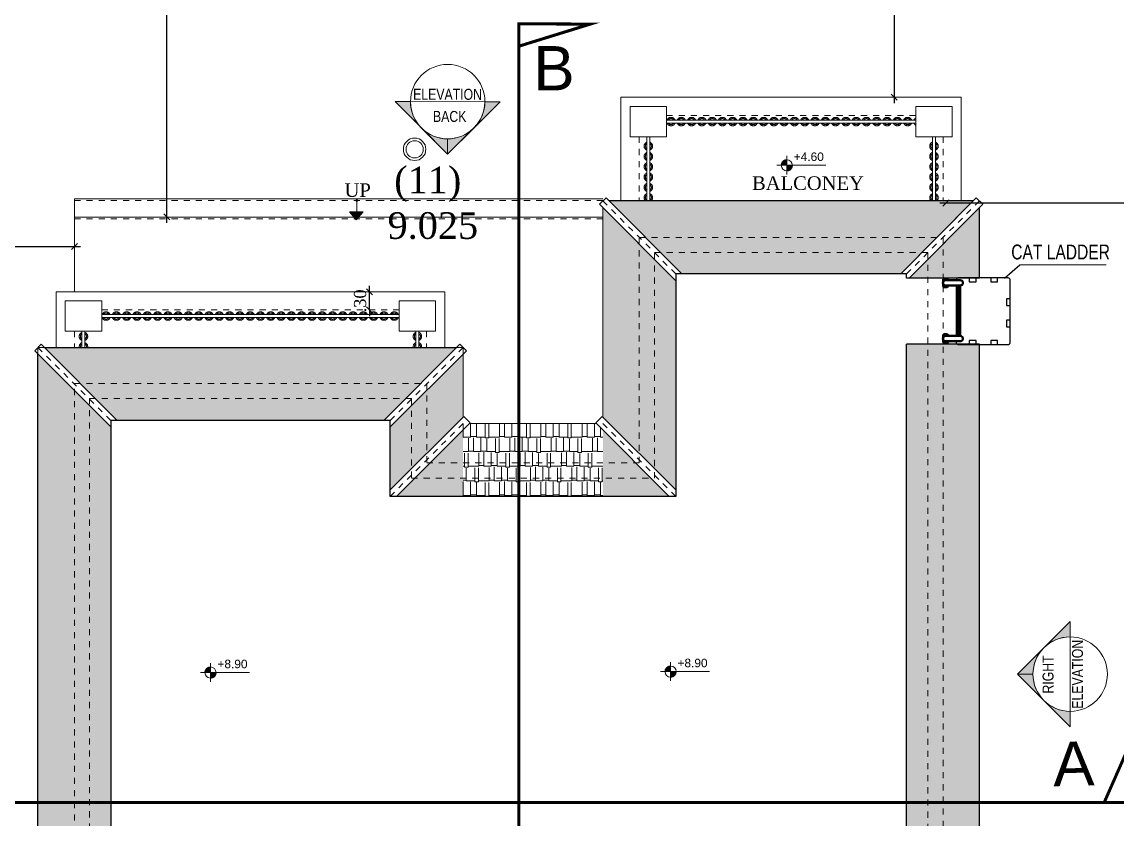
# Model space of a CAD drawing. Header units: metres. Extents: x 503482 to 1007323, y 2781056 to 5562345.
# Drawn here: x 504024.36 to 504042.39, y 2781088.75 to 2781101.87 of the extents above; entities that cross this region are included whole.
import ezdxf
from ezdxf.enums import TextEntityAlignment as Align

# ---------------------------------------------------------------- set-up
doc = ezdxf.new("R2010")
doc.units = ezdxf.units.M
doc.header["$LTSCALE"] = 10
doc.header["$MEASUREMENT"] = 0
doc.header["$PDMODE"] = 3
for name, pattern in [('1013-Lower$0$CACHE', [0.375, 0.25, -0.125]), ('HIDDEN', [0.375, 0.25, -0.125]), ('HIDDEN(.5X)', [4.7625, 3.175, -1.5875])]:
    doc.linetypes.add(name, pattern=pattern)
doc.layers.get('0').update_dxf_attribs({"linetype": 'CONTINUOUS'})
doc.layers.get('DEFPOINTS').update_dxf_attribs({"linetype": 'CONTINUOUS'})
for name, color, linetype, lineweight in [('01 wall', 4, 'CONTINUOUS', 35), ('01_WALLS', 7, 'CONTINUOUS', 25), ('Dimension', 1, 'CONTINUOUS', 0), ('FRAME', 15, 'CONTINUOUS', 50), ('G-ANNO-SYMB', 111, 'CONTINUOUS', 9), ('H LINE', 1, 'HIDDEN', 5), ('Linea de proyecciÃ³n vacio', 40, 'HIDDEN(.5X)', 15), ('TEXT', 254, 'CONTINUOUS', 13), ('WALL', 7, 'CONTINUOUS', 30), ('win', 6, 'CONTINUOUS', 15)]:
    doc.layers.add(name, color=color, linetype=linetype, lineweight=lineweight)
doc.layers.add('12_TEXT', color=1, linetype='CONTINUOUS')
doc.styles.add('AREAL', font='times.ttf')
doc.styles.add('ARIAL', font='arial.ttf')
doc.styles.add('SANSSERIFBOLD', font='sanss___.ttf', dxfattribs={"height": 18})
doc.dimstyles.new('bdc-1-100-A', dxfattribs={"dimtxt": 0.2, "dimasz": 0.1, "dimexe": 0, "dimexo": 0, "dimgap": 0.05, "dimtad": 1, "dimzin": 7, "dimdsep": 46, "dimtxsty": 'AREAL', "dimblk": 'OBLIQUE', "dimcen": 0.001, "dimdle": 0.1, "dimse1": 1, "dimse2": 1, "dimclrd": 15, "dimclre": 8, "dimclrt": 3, "dimadec": 0, "dimazin": 0, "dimtfac": 1, "dimtix": 1, "dimtmove": 2, "dimatfit": 3, "dimldrblk": 'OBLIQUE', "dimfxl": 0.1, "dimtolj": 1, "dimtzin": 0, "dimlwe": 5, "dimarcsym": 0})
pattern_1 = [(0, (414.78483, 17.27852), (0.51, 0.24), [0.12, -0.1, 0.14, -0.06, 0.18, -0.08]), (0, (414.90483, 17.28852), (0.51, 0.24), [0.1, -0.38, 0.08, -0.12]), (0, (415.14483, 17.26352), (0.51, 0.24), [0.06, -0.62]), (90, (414.78483, 17.27852), (-0.17, 0.24), [0.23, -0.73]), (90, (414.90483, 17.27852), (-0.17, 0.24), [0.225, -0.735]), (90, (415.00483, 17.27852), (-0.17, 0.24), [0.21, -0.75]), (90, (415.14483, 17.26352), (-0.17, 0.24), [0.23, -0.73]), (90, (415.20483, 17.26352), (-0.17, 0.24), [0.23, -0.73]), (90, (415.38483, 17.27852), (-0.17, 0.24), [0.22, -0.74])]

# ---------------------------------------------------------------- blocks, each defined once
blk = doc.blocks.new('_Oblique')
at = {"color": 0, "linetype": 'ByBlock', "lineweight": -2}
blk.add_line((-0.5, -0.5), (0.5, 0.5), dxfattribs=at)
blk = doc.blocks.new('*D1375')
at = {"layer": '01_WALLS', "color": 15, "lineweight": -2, "ltscale": 0.04, "transparency": 16777216}
blk.add_line((504038.72, 2781107.882), (504038.72, 2781100.533), dxfattribs=at)
at = {"layer": 'DEFPOINTS', "color": 0, "ltscale": 0.04, "transparency": 16777216}
for p in [(504038.298, 2781107.782), (504038.691, 2781100.633), (504038.72, 2781100.633)]:
    blk.add_point(p, dxfattribs=at)
at = {"layer": '01_WALLS', "color": 15, "lineweight": -2, "ltscale": 0.04, "transparency": 16777216, "xscale": 0.1, "yscale": 0.1, "zscale": 0.1}
for p, rotation in [((504038.72, 2781107.782), 90), ((504038.72, 2781100.633), 270)]:
    blk.add_blockref('_Oblique', p, dxfattribs=dict(at, rotation=rotation))
at = {"layer": '01_WALLS', "color": 3, "ltscale": 0.04, "transparency": 16777216, "insert": (504038.568, 2781104.207), "char_height": 0.2, "attachment_point": 5, "rotation": 90, "style": 'AREAL'}
blk.add_mtext('\\A1;7.15', dxfattribs=at)
blk = doc.blocks.new('*D1376')
at = {"layer": '01_WALLS', "color": 15, "lineweight": -2, "ltscale": 0.04, "transparency": 16777216}
blk.add_line((504039.473, 2781098.891), (504051.399, 2781098.891), dxfattribs=at)
at = {"layer": 'DEFPOINTS', "color": 0, "ltscale": 0.04, "transparency": 16777216}
for p in [(504039.573, 2781098.928), (504051.299, 2781098.928), (504051.299, 2781098.891)]:
    blk.add_point(p, dxfattribs=at)
at = {"layer": '01_WALLS', "color": 15, "lineweight": -2, "ltscale": 0.04, "transparency": 16777216, "xscale": 0.1, "yscale": 0.1, "zscale": 0.1, "rotation": 180}
blk.add_blockref('_Oblique', (504039.573, 2781098.891), dxfattribs=at)
at = {"layer": '01_WALLS', "color": 15, "lineweight": -2, "ltscale": 0.04, "transparency": 16777216, "xscale": 0.1, "yscale": 0.1, "zscale": 0.1}
blk.add_blockref('_Oblique', (504051.299, 2781098.891), dxfattribs=at)
at = {"layer": '01_WALLS', "color": 3, "ltscale": 0.04, "transparency": 16777216, "insert": (504045.436, 2781099.043), "char_height": 0.2, "attachment_point": 5, "style": 'AREAL'}
blk.add_mtext('\\A1;11.73', dxfattribs=at)
blk = doc.blocks.new('*D1377')
at = {"layer": '01_WALLS', "color": 15, "lineweight": -2, "ltscale": 0.04, "transparency": 16777216}
blk.add_line((504022.119, 2781098.176), (504025.325, 2781098.176), dxfattribs=at)
at = {"layer": 'DEFPOINTS', "color": 0, "ltscale": 0.04, "transparency": 16777216}
for p in [(504025.225, 2781098.313), (504022.219, 2781098.158), (504025.225, 2781098.176)]:
    blk.add_point(p, dxfattribs=at)
at = {"layer": '01_WALLS', "color": 15, "lineweight": -2, "ltscale": 0.04, "transparency": 16777216, "xscale": 0.1, "yscale": 0.1, "zscale": 0.1, "rotation": 180}
blk.add_blockref('_Oblique', (504022.219, 2781098.176), dxfattribs=at)
at = {"layer": '01_WALLS', "color": 15, "lineweight": -2, "ltscale": 0.04, "transparency": 16777216, "xscale": 0.1, "yscale": 0.1, "zscale": 0.1}
blk.add_blockref('_Oblique', (504025.225, 2781098.176), dxfattribs=at)
at = {"layer": '01_WALLS', "color": 3, "ltscale": 0.04, "transparency": 16777216, "insert": (504023.722, 2781098.328), "char_height": 0.2, "attachment_point": 5, "style": 'AREAL'}
blk.add_mtext('\\A1;3.01', dxfattribs=at)
blk = doc.blocks.new('*D1378')
at = {"layer": '01_WALLS', "color": 15, "lineweight": -2, "ltscale": 0.04, "transparency": 16777216}
blk.add_line((504026.748, 2781098.563), (504026.748, 2781107.882), dxfattribs=at)
at = {"layer": 'DEFPOINTS', "color": 0, "ltscale": 0.04, "transparency": 16777216}
for p in [(504026.748, 2781107.782), (504026.771, 2781107.782), (504026.771, 2781098.663)]:
    blk.add_point(p, dxfattribs=at)
at = {"layer": '01_WALLS', "color": 15, "lineweight": -2, "ltscale": 0.04, "transparency": 16777216, "xscale": 0.1, "yscale": 0.1, "zscale": 0.1}
for p, rotation in [((504026.748, 2781107.782), 90), ((504026.748, 2781098.663), 270)]:
    blk.add_blockref('_Oblique', p, dxfattribs=dict(at, rotation=rotation))
at = {"layer": '01_WALLS', "color": 3, "ltscale": 0.04, "transparency": 16777216, "insert": (504026.596, 2781103.222), "char_height": 0.2, "attachment_point": 5, "rotation": 90, "style": 'AREAL'}
blk.add_mtext('\\A1;9.12', dxfattribs=at)
blk = doc.blocks.new('*D1497')
at = {"layer": '01_WALLS', "color": 15, "linetype": 'Continuous', "lineweight": -2, "ltscale": 0.04, "transparency": 16777216}
for p, q in [((504141.864, 2781285.739), (504141.864, 2781285.839)), ((504141.864, 2781285.439), (504141.864, 2781285.739)), ((504141.864, 2781285.439), (504141.864, 2781285.339))]:
    blk.add_line(p, q, dxfattribs=at)
at = {"layer": 'DEFPOINTS', "color": 0, "ltscale": 0.04, "transparency": 16777216}
for p in [(504141.864, 2781285.739), (504142.363, 2781285.739), (504142.291, 2781285.439)]:
    blk.add_point(p, dxfattribs=at)
at = {"layer": '01_WALLS', "color": 15, "lineweight": -2, "ltscale": 0.04, "transparency": 16777216, "xscale": 0.1, "yscale": 0.1, "zscale": 0.1}
for p, rotation in [((504141.864, 2781285.739), 270), ((504141.864, 2781285.439), 90)]:
    blk.add_blockref('_Oblique', p, dxfattribs=dict(at, rotation=rotation))
at = {"layer": '01_WALLS', "color": 3, "ltscale": 0.04, "transparency": 16777216, "insert": (504141.712, 2781285.589), "char_height": 0.2, "attachment_point": 5, "rotation": 90, "style": 'AREAL'}
blk.add_mtext('\\A1;.30', dxfattribs=at)
blk = doc.blocks.new('Section - M_Section Head - Filled-3533767-Arch L2-GROUND FLOOR')
at = {"layer": 'G-ANNO-SYMB'}
h = blk.add_hatch(color=256, dxfattribs=at)
edge = h.paths.add_edge_path(flags=0)
edge.add_line((-6, 8.49), (-6, 6))
edge.add_arc((-6, 0), 6, 90, 135)
edge.add_line((-10.24, 4.24), (-6, 8.49))
h = blk.add_hatch(color=256, dxfattribs=at)
edge = h.paths.add_edge_path(flags=0)
edge.add_line((-6, 8.49), (-1.76, 4.24))
edge.add_arc((-6, 0), 6, 45, 90)
edge.add_line((-6, 6), (-6, 8.49))
h = blk.add_hatch(color=256, dxfattribs=at)
edge = h.paths.add_edge_path(flags=0)
edge.add_line((-14.49, 0), (-10.24, 4.24))
edge.add_arc((-6, 0), 6, 135, 180)
edge.add_line((-12, 0), (-14.49, 0))
h = blk.add_hatch(color=256, dxfattribs=at)
edge = h.paths.add_edge_path(flags=0)
edge.add_line((2.49, 0), (0, 0))
edge.add_arc((-6, 0), 6, 360, 405)
edge.add_line((-1.76, 4.24), (2.49, 0))
for p, q in [((-6, 8.49), (-14.49, 0)), ((-6, 8.49), (-10.24, 4.24)), ((-6, 8.49), (2.49, 0)), ((-6, 6), (-6, 8.49)), ((-6, 8.49), (-6, 6)), ((-1.76, 4.24), (-6, 8.49)), ((-10.24, 4.24), (-14.49, 0)), ((2.49, 0), (-1.76, 4.24)), ((-14.49, 0), (-12, 0)), ((0, 0), (2.49, 0)), ((-12, 0), (-14.49, 0)), ((0, 0), (2.49, 0))]:
    blk.add_line(p, q, dxfattribs=at)
for start, end in [(360, 180), (90, 135), (45, 90), (135, 180), (360, 45), (180, 360)]:
    blk.add_arc((-6, 0), 6, start, end, dxfattribs=at)
blk = doc.blocks.new('ger4')
at = {"layer": 'FRAME', "color": 0, "ltscale": 20}
for p, q in [((360.545, 26.664), (360.545, 26.905)), ((360.633, 26.664), (360.633, 26.905)), ((360.633, 26.905), (360.633, 26.864)), ((361.354, 26.905), (360.633, 26.905)), ((360.633, 26.864), (361.355, 26.864)), ((361.463, 26.905), (361.354, 26.905)), ((361.355, 26.864), (361.463, 26.864)), ((361.463, 26.664), (361.463, 26.905)), ((361.551, 26.664), (361.551, 26.905)), ((360.633, 26.708), (360.637, 26.708)), ((361.463, 26.708), (361.459, 26.708)), ((361.551, 26.708), (361.555, 26.708)), ((361.551, 26.708), (361.555, 26.708))]:
    blk.add_line(p, q, dxfattribs=at)
at = {"layer": 'FRAME', "color": 0, "lineweight": 30, "ltscale": 20}
blk.add_line((360.633, 26.836), (361.463, 26.836), dxfattribs=at)
for points in [[(360.509, 27.692), (360.509, 26.863)], [(361.58, 27.727), (360.536, 27.727)], [(361.603, 26.863), (361.603, 27.698)]]:
    blk.add_lwpolyline(points, dxfattribs=at)
for points in [[(360.851, 27.727), (360.851, 27.664), (360.962, 27.664), (360.962, 27.727)], [(361.206, 27.727), (361.206, 27.664), (361.316, 27.664), (361.316, 27.727)], [(360.509, 27.408), (360.572, 27.408), (360.572, 27.519), (360.509, 27.519)], [(361.539, 27.408), (361.603, 27.408), (361.603, 27.519), (361.539, 27.519)], [(360.509, 27.054), (360.572, 27.054), (360.572, 27.165), (360.509, 27.165)], [(361.539, 27.054), (361.603, 27.054), (361.603, 27.165), (361.539, 27.165)]]:
    blk.add_lwpolyline(points, close=True, dxfattribs=at)
at = {"layer": 'FRAME', "color": 0, "ltscale": 20}
for points in [[(360.518, 26.692), (360.518, 26.637)], [(360.66, 26.637), (360.66, 26.692)], [(361.436, 26.692), (361.436, 26.637)], [(361.551, 26.836), (361.567, 26.836)], [(361.578, 26.637), (361.578, 26.692)], [(360.541, 26.621), (360.637, 26.621)], [(361.459, 26.621), (361.555, 26.621)]]:
    blk.add_lwpolyline(points, dxfattribs=at)
at = {"layer": 'FRAME', "color": 0, "lineweight": 30, "ltscale": 20}
for centre, start, end in [((360.546, 27.692), 105.2119, 180.9087), ((361.566, 27.693), 7.4796, 67.0023), ((360.545, 26.873), 195.2119, 270.9087), ((361.567, 26.873), 269.0913, 344.7881)]:
    blk.add_arc(centre, 0.0367, start, end, dxfattribs=at)
at = {"layer": 'FRAME', "color": 0, "ltscale": 20}
for centre, radius, start, end in [((360.589, 26.905), 0.0437, 0, 180), ((361.507, 26.905), 0.0437, 0, 180), ((360.542, 26.683), 0.0251, 91.9296, 160.2693), ((360.636, 26.683), 0.0251, 19.7307, 88.0704), ((361.46, 26.683), 0.0251, 91.9296, 160.2693), ((361.554, 26.683), 0.0251, 19.7307, 88.0704), ((360.542, 26.646), 0.0251, 199.7307, 268.0704), ((360.589, 26.664), 0.0437, 180, 0), ((360.636, 26.646), 0.0251, 271.9296, 340.2693), ((361.46, 26.646), 0.0251, 199.7307, 268.0704), ((361.507, 26.664), 0.0437, 180, 0), ((361.554, 26.646), 0.0251, 271.9296, 340.2693)]:
    blk.add_arc(centre, radius, start, end, dxfattribs=at)
blk = doc.blocks.new('yyyyyyyyyyyyyyyyyyyyyyyyyyyyyyyyyyyyyyyyyyyyy')
at = {"color": 7}
blk.add_line((503682.895, 2781268.682), (503683.149, 2781268.906), dxfattribs=at)
at = {"layer": 'Linea de proyecciÃ³n vacio', "color": 7, "linetype": 'ByBlock'}
blk.add_line((503683.149, 2781268.906), (503684.573, 2781268.906), dxfattribs=at)
at = {"layer": 'Dimension', "color": 7, "lineweight": 0, "rotation": 270}
blk.add_blockref('ger4', (503655.264, 2781629.197), dxfattribs=at)
at = {"color": 7, "style": 'ARIAL', "width": 0.75}
blk.add_text('CAT LADDER', height=0.2449, dxfattribs=at).set_placement((503683.008, 2781268.993))
blk = doc.blocks.new('TYTTTTTYUUUUUUUUUUUUUUUUIK')
at = {"linetype": 'Continuous', "lineweight": 5}
h = blk.add_hatch(dxfattribs=at)
h.set_pattern_fill('ANSI31', color=5, scale=0.0126, angle=720, style=0)
h.set_pattern_definition([(45, (504215.7768601, 2781809.572381), (-0.0011136931804, 0.0011136931804), [])])
h.paths.add_polyline_path([(504148.735, 2781287.911, 0.412421), (504148.645, 2781287.82), (504148.735, 2781287.82)])
h.paths.add_polyline_path([(504148.827, 2781287.82), (504148.735, 2781287.82), (504148.735, 2781287.728, 0.416009)])
h = blk.add_hatch(dxfattribs=at)
h.set_pattern_fill('ANSI31', color=5, scale=0.0126, angle=720, style=0)
h.set_pattern_definition([(45, (504213.8627536, 2781801.2419194), (-0.0011136931804, 0.0011136931804), [])])
h.paths.add_polyline_path([(504146.821, 2781279.58, 0.412421), (504146.731, 2781279.489), (504146.821, 2781279.489)])
h.paths.add_polyline_path([(504146.913, 2781279.489), (504146.821, 2781279.489), (504146.821, 2781279.398, 0.416009)])
h = blk.add_hatch(dxfattribs=at)
h.set_pattern_fill('ANSI31', color=5, scale=0.0126, angle=720, style=0)
h.set_pattern_definition([(45, (504206.2892273, 2781801.2258399), (-0.0011136931804, 0.0011136931804), [])])
h.paths.add_polyline_path([(504139.248, 2781279.564, 0.412421), (504139.157, 2781279.473), (504139.248, 2781279.473)])
h.paths.add_polyline_path([(504139.34, 2781279.473), (504139.248, 2781279.473), (504139.248, 2781279.382, 0.416009)])
at = {"layer": '01_WALLS', "lineweight": 0, "ltscale": 0.04}
h = blk.add_hatch(dxfattribs=at)
h.set_pattern_fill('AR-RSHKE', color=8, scale=0.02)
h.set_pattern_definition(pattern_1)
h.paths.add_polyline_path([(504148.807, 2781274.734), (504145.813, 2781271.739), (504151.802, 2781271.739)])
h.paths.add_polyline_path([(504145.813, 2781287.234), (504147.005, 2781286.034), (504150.61, 2781286.034), (504151.802, 2781287.234)])
h.paths.add_polyline_path([(504150.752, 2781285.964), (504151.908, 2781285.964), (504151.908, 2781287.128)])
h.paths.add_polyline_path([(504151.908, 2781284.874), (504150.708, 2781284.874), (504150.708, 2781275.138), (504148.882, 2781275.138), (504148.882, 2781274.871), (504151.908, 2781271.845)])
h = blk.add_hatch(color=8, dxfattribs=at)
h.dxf.hatch_style = 1
h.paths.add_polyline_path([(504141.539, 2781287.056), (504141.763, 2781287.056), (504141.646, 2781286.924)])
h = blk.add_hatch(dxfattribs=at)
h.set_pattern_fill('AR-RSHKE', color=8, scale=0.02)
h.set_pattern_definition([(0, (414.78483, -17.0766), (0.51, 0.24), [0.12, -0.1, 0.14, -0.06, 0.18, -0.08]), (0, (414.90483, -17.0666), (0.51, 0.24), [0.1, -0.38, 0.08, -0.12]), (0, (415.14483, -17.0916), (0.51, 0.24), [0.06, -0.62]), (90, (414.78483, -17.0766), (-0.17, 0.24), [0.23, -0.73]), (90, (414.90483, -17.0766), (-0.17, 0.24), [0.225, -0.735]), (90, (415.00483, -17.0766), (-0.17, 0.24), [0.21, -0.75]), (90, (415.14483, -17.0916), (-0.17, 0.24), [0.23, -0.73]), (90, (415.20483, -17.0916), (-0.17, 0.24), [0.23, -0.73]), (90, (415.38483, -17.0766), (-0.17, 0.24), [0.22, -0.74])])
h.paths.add_polyline_path([(504148.732, 2781274.871), (504148.732, 2781275.138), (504145.707, 2781275.138), (504145.707, 2781271.845)])
h.paths.add_polyline_path([(504146.801, 2781282.371), (504145.707, 2781283.465), (504145.707, 2781282.371)])
h.paths.add_polyline_path([(504145.707, 2781283.677), (504146.907, 2781282.477), (504146.907, 2781285.92), (504145.707, 2781287.128)])
h = blk.add_hatch(dxfattribs=at)
h.set_pattern_fill('AR-RSHKE', color=8, scale=0.02)
h.set_pattern_definition([(0, (729.24426, -78.7584), (0.51, 0.24), [0.12, -0.1, 0.14, -0.06, 0.18, -0.08]), (0, (729.36426, -78.7484), (0.51, 0.24), [0.1, -0.38, 0.08, -0.12]), (0, (729.60426, -78.7734), (0.51, 0.24), [0.06, -0.62]), (90, (729.24426, -78.7584), (-0.17, 0.24), [0.23, -0.73]), (90, (729.36426, -78.7584), (-0.17, 0.24), [0.225, -0.735]), (90, (729.46426, -78.7584), (-0.17, 0.24), [0.21, -0.75]), (90, (729.60426, -78.7734), (-0.17, 0.24), [0.23, -0.73]), (90, (729.66426, -78.7734), (-0.17, 0.24), [0.23, -0.73]), (90, (729.84426, -78.7584), (-0.17, 0.24), [0.22, -0.74])])
h.paths.add_polyline_path([(504139.907, 2781273.633), (504136.513, 2781270.239), (504143.301, 2781270.239)])
h.paths.add_polyline_path([(504143.407, 2781275.138), (504139.982, 2781275.138), (504139.982, 2781273.77), (504143.407, 2781270.345)])
h.paths.add_polyline_path([(504139.832, 2781275.138), (504137.607, 2781275.138), (504137.607, 2781283.515), (504136.407, 2781284.715), (504136.407, 2781270.345), (504139.832, 2781273.77)])
h.paths.add_polyline_path([(504137.713, 2781283.621), (504142.101, 2781283.621), (504143.301, 2781284.821), (504136.513, 2781284.821)])
h.paths.add_polyline_path([(504142.207, 2781282.477), (504143.407, 2781283.677), (504143.407, 2781284.715), (504142.207, 2781283.515)])
h.paths.add_polyline_path([(504143.407, 2781283.465), (504142.313, 2781282.371), (504143.407, 2781282.371)])
h = blk.add_hatch(dxfattribs=at)
h.set_pattern_fill('AR-RSHKE', color=8, scale=0.02)
h.set_pattern_definition(pattern_1)
h.paths.add_polyline_path([(504145.707, 2781272.339), (504145.707, 2781273.539), (504143.407, 2781273.539), (504143.407, 2781272.339)])
h.paths.add_polyline_path([(504145.707, 2781283.465), (504145.601, 2781283.571), (504143.407, 2781283.571), (504143.407, 2781282.371), (504145.707, 2781282.371)])
at = {"color": 5, "linetype": 'Continuous', "lineweight": 5}
for p, q in [((504148.735, 2781287.973), (504148.735, 2781287.666)), ((504148.57, 2781287.82), (504149.379, 2781287.82)), ((504139.248, 2781279.626), (504139.248, 2781279.32)), ((504146.821, 2781279.642), (504146.821, 2781279.336)), ((504139.082, 2781279.473), (504139.891, 2781279.473)), ((504146.656, 2781279.489), (504147.465, 2781279.489))]:
    blk.add_line(p, q, dxfattribs=at)
for centre in [(504148.736, 2781287.82), (504146.822, 2781279.489), (504139.248, 2781279.473)]:
    blk.add_circle(centre, 0.0913, dxfattribs=at)
at = {"layer": '01 wall', "color": 8, "lineweight": 0}
for points in [[(504146.004, 2781287.234), (504146.004, 2781288.939), (504151.607, 2781288.939), (504151.607, 2781287.234)], [(504136.706, 2781284.821), (504136.706, 2781285.739), (504143.106, 2781285.739), (504143.106, 2781284.821)]]:
    blk.add_lwpolyline(points, dxfattribs=at)
at = {"layer": '01 wall', "lineweight": 13}
for points in [[(504146.756, 2781288.289), (504146.756, 2781288.789), (504146.156, 2781288.789), (504146.156, 2781288.289)], [(504150.858, 2781288.289), (504150.858, 2781288.789), (504151.458, 2781288.789), (504151.458, 2781288.289)], [(504137.457, 2781285.089), (504137.457, 2781285.589), (504136.857, 2781285.589), (504136.857, 2781285.089)], [(504142.354, 2781285.089), (504142.354, 2781285.589), (504142.954, 2781285.589), (504142.954, 2781285.089)]]:
    blk.add_lwpolyline(points, close=True, dxfattribs=at)
at = {"layer": '01_WALLS', "color": 2, "linetype": 'HIDDEN', "lineweight": 0, "ltscale": 0.04}
for p, q in [((504146.756, 2781288.639), (504150.858, 2781288.639)), ((504137.457, 2781285.439), (504142.354, 2781285.439))]:
    blk.add_line(p, q, dxfattribs=at)
at = {"layer": '01_WALLS', "color": 8, "linetype": 'HIDDEN', "lineweight": 0, "ltscale": 0.04}
for p, q in [((504137.008, 2781287.239), (504145.707, 2781287.239)), ((504137.008, 2781286.939), (504145.707, 2781286.939))]:
    blk.add_line(p, q, dxfattribs=at)
at = {"layer": '01_WALLS', "ltscale": 0.04}
for p, q in [((504145.654, 2781287.181), (504145.76, 2781287.287)), ((504145.654, 2781287.181), (504146.907, 2781285.92)), ((504145.76, 2781287.287), (504147.005, 2781286.034)), ((504151.855, 2781287.287), (504150.61, 2781286.034)), ((504151.961, 2781287.181), (504150.752, 2781285.964)), ((504151.855, 2781287.287), (504151.961, 2781287.181)), ((504151.908, 2781285.964), (504150.708, 2781285.964)), ((504136.354, 2781284.768), (504136.46, 2781284.874)), ((504136.46, 2781284.874), (504137.713, 2781283.621)), ((504143.354, 2781284.874), (504142.101, 2781283.621)), ((504143.354, 2781284.874), (504143.46, 2781284.768)), ((504151.908, 2781284.874), (504150.708, 2781284.874)), ((504136.354, 2781284.768), (504137.607, 2781283.515)), ((504143.46, 2781284.768), (504142.207, 2781283.515)), ((504143.417, 2781283.687), (504142.207, 2781282.477)), ((504143.523, 2781283.581), (504142.313, 2781282.371)), ((504143.417, 2781283.687), (504143.523, 2781283.581)), ((504145.697, 2781283.687), (504145.591, 2781283.581)), ((504145.591, 2781283.581), (504146.801, 2781282.371)), ((504145.697, 2781283.687), (504146.907, 2781282.477))]:
    blk.add_line(p, q, dxfattribs=at)
at = {"layer": '01_WALLS', "color": 6, "linetype": 'HIDDEN', "lineweight": 0, "ltscale": 0.04}
for p, q in [((504145.707, 2781287.234), (504146.907, 2781286.034)), ((504151.908, 2781287.234), (504150.708, 2781286.034)), ((504136.407, 2781284.821), (504137.607, 2781283.621)), ((504143.407, 2781284.821), (504142.207, 2781283.621)), ((504143.407, 2781283.571), (504142.207, 2781282.371)), ((504145.707, 2781283.571), (504146.907, 2781282.371))]:
    blk.add_line(p, q, dxfattribs=at)
at = {"layer": '01_WALLS', "color": 2, "linetype": 'HIDDEN', "lineweight": 0, "ltscale": 0.04}
for points in [[(504146.306, 2781288.289), (504146.306, 2781287.234)], [(504151.308, 2781288.289), (504151.308, 2781287.234)], [(504137.007, 2781285.089), (504137.007, 2781284.821)], [(504142.804, 2781285.089), (504142.804, 2781284.821)]]:
    blk.add_lwpolyline(points, dxfattribs=at)
at = {"layer": '01_WALLS', "ltscale": 0.04}
for points in [[(504151.802, 2781287.234), (504145.813, 2781287.234)], [(504150.61, 2781286.034), (504151.802, 2781287.234), (504145.813, 2781287.234), (504147.005, 2781286.034)], [(504151.908, 2781285.964), (504151.908, 2781287.128), (504150.752, 2781285.964)], [(504151.908, 2781285.964), (504151.908, 2781287.128)], [(504150.708, 2781285.964), (504150.708, 2781286.034), (504146.907, 2781286.034), (504146.907, 2781282.371), (504142.207, 2781282.371), (504142.207, 2781283.621), (504137.607, 2781283.621), (504137.607, 2781275.138)], [(504136.513, 2781284.821), (504143.301, 2781284.821)], [(504148.882, 2781275.138), (504148.882, 2781274.871), (504151.908, 2781271.845), (504151.908, 2781284.874)], [(504150.708, 2781275.138), (504150.708, 2781284.874)], [(504151.908, 2781271.845), (504151.908, 2781284.874)], [(504136.407, 2781270.345), (504136.407, 2781284.715)]]:
    blk.add_lwpolyline(points, dxfattribs=at)
at = {"layer": '01_WALLS', "lineweight": 20, "ltscale": 0.04}
for points in [[(504145.707, 2781283.677), (504145.707, 2781287.128), (504146.907, 2781285.92)], [(504143.407, 2781275.138), (504143.407, 2781270.239), (504136.407, 2781270.239), (504136.407, 2781284.821), (504143.407, 2781284.821), (504143.407, 2781283.677)], [(504143.513, 2781283.571), (504145.601, 2781283.571)]]:
    blk.add_lwpolyline(points, dxfattribs=at)
at = {"layer": '01_WALLS', "linetype": 'HIDDEN', "lineweight": 0, "ltscale": 0.04}
blk.add_lwpolyline([(504137.007, 2781284.231), (504142.804, 2781284.231), (504142.807, 2781284.231), (504142.807, 2781282.921), (504146.307, 2781282.921), (504146.307, 2781286.634), (504151.307, 2781286.634), (504151.307, 2781272.339), (504146.307, 2781272.338), (504146.307, 2781272.939), (504142.807, 2781272.939), (504142.807, 2781270.839), (504137.007, 2781270.839), (504137.007, 2781284.231)], dxfattribs=at)
blk.add_lwpolyline([(504137.257, 2781283.981), (504142.557, 2781283.981), (504142.557, 2781282.671), (504146.557, 2781282.671), (504146.557, 2781286.384), (504151.057, 2781286.384), (504151.057, 2781272.589), (504146.557, 2781272.588), (504146.557, 2781273.189), (504142.557, 2781273.189), (504142.557, 2781271.089), (504137.257, 2781271.089)], close=True, dxfattribs=at)
at = {"layer": 'G-ANNO-SYMB'}
for p, q in [((504142.54, 2781288.868), (504143.765, 2781288.866)), ((504153.399, 2781280.059), (504153.401, 2781278.834))]:
    blk.add_line(p, q, dxfattribs=at)
at = {"layer": 'H LINE', "ltscale": 2}
for p, q in [((504150.858, 2781288.564), (504146.756, 2781288.564)), ((504150.858, 2781288.514), (504146.756, 2781288.514)), ((504146.431, 2781288.289), (504146.431, 2781287.234)), ((504146.481, 2781288.289), (504146.481, 2781287.234)), ((504151.133, 2781288.289), (504151.133, 2781287.234)), ((504151.183, 2781288.289), (504151.183, 2781287.234)), ((504151.183, 2781286.611), (504151.183, 2781286.634)), ((504142.354, 2781285.364), (504137.457, 2781285.364)), ((504142.354, 2781285.314), (504137.457, 2781285.314)), ((504137.132, 2781285.089), (504137.132, 2781284.821)), ((504137.182, 2781285.089), (504137.182, 2781284.821)), ((504142.629, 2781285.089), (504142.629, 2781284.821)), ((504142.679, 2781285.089), (504142.679, 2781284.821))]:
    blk.add_line(p, q, dxfattribs=at)
for centre, radius, start, end in [((504146.829, 2781288.539), 0.0698, 21.0029, 158.9971), ((504146.829, 2781288.539), 0.0498, 30.1653, 149.8347), ((504146.998, 2781288.539), 0.0698, 21.0029, 158.9971), ((504146.998, 2781288.539), 0.0498, 30.1653, 149.8347), ((504147.168, 2781288.539), 0.0698, 21.0029, 158.9971), ((504147.168, 2781288.539), 0.0498, 30.1653, 149.8347), ((504147.337, 2781288.539), 0.0698, 21.0029, 158.9971), ((504147.337, 2781288.539), 0.0498, 30.1653, 149.8347), ((504147.507, 2781288.539), 0.0698, 21.0029, 158.9971), ((504147.507, 2781288.539), 0.0498, 30.1653, 149.8347), ((504147.676, 2781288.539), 0.0698, 21.0029, 158.9971), ((504147.676, 2781288.539), 0.0498, 30.1653, 149.8347), ((504147.845, 2781288.539), 0.0698, 21.0029, 158.9971), ((504147.845, 2781288.539), 0.0498, 30.1653, 149.8347), ((504148.015, 2781288.539), 0.0698, 21.0029, 158.9971), ((504148.015, 2781288.539), 0.0498, 30.1653, 149.8347), ((504148.184, 2781288.539), 0.0698, 21.0029, 158.9971), ((504148.184, 2781288.539), 0.0498, 30.1653, 149.8347), ((504148.353, 2781288.539), 0.0698, 21.0029, 158.9971), ((504148.353, 2781288.539), 0.0498, 30.1653, 149.8347), ((504148.523, 2781288.539), 0.0698, 21.0029, 158.9971), ((504148.523, 2781288.539), 0.0498, 30.1653, 149.8347), ((504148.692, 2781288.539), 0.0698, 21.0029, 158.9971), ((504148.692, 2781288.539), 0.0498, 30.1653, 149.8347), ((504148.862, 2781288.539), 0.0698, 21.0029, 158.9971), ((504148.862, 2781288.539), 0.0498, 30.1653, 149.8347), ((504149.031, 2781288.539), 0.0698, 21.0029, 158.9971), ((504149.031, 2781288.539), 0.0498, 30.1653, 149.8347), ((504149.2, 2781288.539), 0.0698, 21.0029, 158.9971), ((504149.2, 2781288.539), 0.0498, 30.1653, 149.8347), ((504149.37, 2781288.539), 0.0698, 21.0029, 158.9971), ((504149.37, 2781288.539), 0.0498, 30.1653, 149.8347), ((504149.539, 2781288.539), 0.0698, 21.0029, 158.9971), ((504149.539, 2781288.539), 0.0498, 30.1653, 149.8347), ((504149.708, 2781288.539), 0.0698, 21.0029, 158.9971), ((504149.708, 2781288.539), 0.0498, 30.1653, 149.8347), ((504149.878, 2781288.539), 0.0698, 21.0029, 158.9971), ((504149.878, 2781288.539), 0.0498, 30.1653, 149.8347), ((504150.047, 2781288.539), 0.0698, 21.0029, 158.9971), ((504150.047, 2781288.539), 0.0498, 30.1653, 149.8347), ((504150.217, 2781288.539), 0.0698, 21.0029, 158.9971), ((504150.217, 2781288.539), 0.0498, 30.1653, 149.8347), ((504150.386, 2781288.539), 0.0698, 21.0029, 158.9971), ((504150.386, 2781288.539), 0.0498, 30.1653, 149.8347), ((504150.555, 2781288.539), 0.0698, 21.0029, 158.9971), ((504150.555, 2781288.539), 0.0498, 30.1653, 149.8347), ((504150.725, 2781288.539), 0.0698, 21.0029, 158.9971), ((504150.725, 2781288.539), 0.0498, 30.1653, 149.8347), ((504150.894, 2781288.539), 0.0698, 121.0592, 158.9971), ((504146.829, 2781288.539), 0.0698, 201.0029, 338.9971), ((504146.829, 2781288.539), 0.0498, 210.1653, 329.8347), ((504146.998, 2781288.539), 0.0698, 201.0029, 338.9971), ((504146.998, 2781288.539), 0.0498, 210.1653, 329.8347), ((504147.168, 2781288.539), 0.0698, 201.0029, 338.9971), ((504147.168, 2781288.539), 0.0498, 210.1653, 329.8347), ((504147.337, 2781288.539), 0.0698, 201.0029, 338.9971), ((504147.337, 2781288.539), 0.0498, 210.1653, 329.8347), ((504147.507, 2781288.539), 0.0698, 201.0029, 338.9971), ((504147.507, 2781288.539), 0.0498, 210.1653, 329.8347), ((504147.676, 2781288.539), 0.0698, 201.0029, 338.9971), ((504147.676, 2781288.539), 0.0498, 210.1653, 329.8347), ((504147.845, 2781288.539), 0.0698, 201.0029, 338.9971), ((504147.845, 2781288.539), 0.0498, 210.1653, 329.8347), ((504148.015, 2781288.539), 0.0698, 201.0029, 338.9971), ((504148.015, 2781288.539), 0.0498, 210.1653, 329.8347), ((504148.184, 2781288.539), 0.0698, 201.0029, 338.9971), ((504148.184, 2781288.539), 0.0498, 210.1653, 329.8347), ((504148.353, 2781288.539), 0.0698, 201.0029, 338.9971), ((504148.353, 2781288.539), 0.0498, 210.1653, 329.8347), ((504148.523, 2781288.539), 0.0698, 201.0029, 338.9971), ((504148.523, 2781288.539), 0.0498, 210.1653, 329.8347), ((504148.692, 2781288.539), 0.0698, 201.0029, 338.9971), ((504148.692, 2781288.539), 0.0498, 210.1653, 329.8347), ((504148.862, 2781288.539), 0.0698, 201.0029, 338.9971), ((504148.862, 2781288.539), 0.0498, 210.1653, 329.8347), ((504149.031, 2781288.539), 0.0698, 201.0029, 338.9971), ((504149.031, 2781288.539), 0.0498, 210.1653, 329.8347), ((504149.2, 2781288.539), 0.0698, 201.0029, 338.9971), ((504149.2, 2781288.539), 0.0498, 210.1653, 329.8347), ((504149.37, 2781288.539), 0.0698, 201.0029, 338.9971), ((504149.37, 2781288.539), 0.0498, 210.1653, 329.8347), ((504149.539, 2781288.539), 0.0698, 201.0029, 338.9971), ((504149.539, 2781288.539), 0.0498, 210.1653, 329.8347), ((504149.708, 2781288.539), 0.0698, 201.0029, 338.9971), ((504149.708, 2781288.539), 0.0498, 210.1653, 329.8347), ((504149.878, 2781288.539), 0.0698, 201.0029, 338.9971), ((504149.878, 2781288.539), 0.0498, 210.1653, 329.8347), ((504150.047, 2781288.539), 0.0698, 201.0029, 338.9971), ((504150.047, 2781288.539), 0.0498, 210.1653, 329.8347), ((504150.217, 2781288.539), 0.0698, 201.0029, 338.9971), ((504150.217, 2781288.539), 0.0498, 210.1653, 329.8347), ((504150.386, 2781288.539), 0.0698, 201.0029, 338.9971), ((504150.386, 2781288.539), 0.0498, 210.1653, 329.8347), ((504150.555, 2781288.539), 0.0698, 201.0029, 338.9971), ((504150.555, 2781288.539), 0.0498, 210.1653, 329.8347), ((504150.725, 2781288.539), 0.0698, 201.0029, 338.9971), ((504150.725, 2781288.539), 0.0498, 210.1653, 329.8347), ((504150.894, 2781288.539), 0.0698, 201.0029, 238.9408), ((504146.456, 2781288.135), 0.0698, 111.0029, 248.9971), ((504146.456, 2781288.135), 0.0498, 120.1653, 239.8347), ((504146.456, 2781288.135), 0.0698, 291.0029, 68.9971), ((504146.456, 2781288.135), 0.0498, 300.1653, 59.8347), ((504151.158, 2781288.135), 0.0698, 111.0029, 248.9971), ((504151.158, 2781288.135), 0.0498, 120.1653, 239.8347), ((504151.158, 2781288.135), 0.0698, 291.0029, 68.9971), ((504151.158, 2781288.135), 0.0498, 300.1653, 59.8347), ((504146.456, 2781287.965), 0.0698, 111.0029, 248.9971), ((504146.456, 2781287.965), 0.0498, 120.1653, 239.8347), ((504146.456, 2781287.965), 0.0698, 291.0029, 68.9971), ((504146.456, 2781287.965), 0.0498, 300.1653, 59.8347), ((504151.158, 2781287.965), 0.0698, 111.0029, 248.9971), ((504151.158, 2781287.965), 0.0498, 120.1653, 239.8347), ((504151.158, 2781287.965), 0.0698, 291.0029, 68.9971), ((504151.158, 2781287.965), 0.0498, 300.1653, 59.8347), ((504146.456, 2781287.796), 0.0698, 111.0029, 248.9971), ((504146.456, 2781287.627), 0.0698, 111.0029, 248.9971), ((504146.456, 2781287.796), 0.0498, 120.1653, 239.8347), ((504146.456, 2781287.796), 0.0698, 291.0029, 68.9971), ((504146.456, 2781287.796), 0.0498, 300.1653, 59.8347), ((504146.456, 2781287.627), 0.0698, 291.0029, 68.9971), ((504151.158, 2781287.796), 0.0698, 111.0029, 248.9971), ((504151.158, 2781287.627), 0.0698, 111.0029, 248.9971), ((504151.158, 2781287.796), 0.0498, 120.1653, 239.8347), ((504151.158, 2781287.796), 0.0698, 291.0029, 68.9971), ((504151.158, 2781287.796), 0.0498, 300.1653, 59.8347), ((504151.158, 2781287.627), 0.0698, 291.0029, 68.9971), ((504146.456, 2781287.457), 0.0698, 111.0029, 248.9971), ((504146.456, 2781287.627), 0.0498, 120.1653, 239.8347), ((504146.456, 2781287.627), 0.0498, 300.1653, 59.8347), ((504146.456, 2781287.457), 0.0698, 291.0029, 68.9971), ((504151.158, 2781287.457), 0.0698, 111.0029, 248.9971), ((504151.158, 2781287.627), 0.0498, 120.1653, 239.8347), ((504151.158, 2781287.627), 0.0498, 300.1653, 59.8347), ((504151.158, 2781287.457), 0.0698, 291.0029, 68.9971), ((504146.456, 2781287.288), 0.0698, 111.0029, 229.9498), ((504146.456, 2781287.457), 0.0498, 120.1653, 239.8347), ((504146.456, 2781287.288), 0.0498, 120.1653, 239.8347), ((504146.456, 2781287.457), 0.0498, 300.1653, 59.8347), ((504146.456, 2781287.288), 0.0698, 310.0502, 68.9971), ((504146.456, 2781287.288), 0.0498, 300.1653, 59.8347), ((504151.158, 2781287.288), 0.0698, 111.0029, 229.9498), ((504151.158, 2781287.457), 0.0498, 120.1653, 239.8347), ((504151.158, 2781287.288), 0.0498, 120.1653, 239.8347), ((504151.158, 2781287.457), 0.0498, 300.1653, 59.8347), ((504151.158, 2781287.288), 0.0698, 310.0502, 68.9971), ((504151.158, 2781287.288), 0.0498, 300.1653, 59.8347), ((504137.53, 2781285.339), 0.0698, 21.0029, 158.9971), ((504137.53, 2781285.339), 0.0498, 30.1653, 149.8347), ((504137.7, 2781285.339), 0.0698, 21.0029, 158.9971), ((504137.7, 2781285.339), 0.0498, 30.1653, 149.8347), ((504137.869, 2781285.339), 0.0698, 21.0029, 158.9971), ((504137.869, 2781285.339), 0.0498, 30.1653, 149.8347), ((504138.038, 2781285.339), 0.0698, 21.0029, 158.9971), ((504138.038, 2781285.339), 0.0498, 30.1653, 149.8347), ((504138.208, 2781285.339), 0.0698, 21.0029, 158.9971), ((504138.208, 2781285.339), 0.0498, 30.1653, 149.8347), ((504138.377, 2781285.339), 0.0698, 21.0029, 158.9971), ((504138.377, 2781285.339), 0.0498, 30.1653, 149.8347), ((504138.547, 2781285.339), 0.0698, 21.0029, 158.9971), ((504138.547, 2781285.339), 0.0498, 30.1653, 149.8347), ((504138.716, 2781285.339), 0.0698, 21.0029, 158.9971), ((504138.716, 2781285.339), 0.0498, 30.1653, 149.8347), ((504138.885, 2781285.339), 0.0698, 21.0029, 158.9971), ((504138.885, 2781285.339), 0.0498, 30.1653, 149.8347), ((504139.055, 2781285.339), 0.0698, 21.0029, 158.9971), ((504139.055, 2781285.339), 0.0498, 30.1653, 149.8347), ((504139.224, 2781285.339), 0.0698, 21.0029, 158.9971), ((504139.224, 2781285.339), 0.0498, 30.1653, 149.8347), ((504139.393, 2781285.339), 0.0698, 21.0029, 158.9971), ((504139.393, 2781285.339), 0.0498, 30.1653, 149.8347), ((504139.563, 2781285.339), 0.0698, 21.0029, 158.9971), ((504139.563, 2781285.339), 0.0498, 30.1653, 149.8347), ((504139.732, 2781285.339), 0.0698, 21.0029, 158.9971), ((504139.732, 2781285.339), 0.0498, 30.1653, 149.8347), ((504139.902, 2781285.339), 0.0698, 21.0029, 158.9971), ((504139.902, 2781285.339), 0.0498, 30.1653, 149.8347), ((504140.071, 2781285.339), 0.0698, 21.0029, 158.9971), ((504140.071, 2781285.339), 0.0498, 30.1653, 149.8347), ((504140.24, 2781285.339), 0.0698, 21.0029, 158.9971), ((504140.24, 2781285.339), 0.0498, 30.1653, 149.8347), ((504140.41, 2781285.339), 0.0698, 21.0029, 158.9971), ((504140.41, 2781285.339), 0.0498, 30.1653, 149.8347), ((504140.579, 2781285.339), 0.0698, 21.0029, 158.9971), ((504140.579, 2781285.339), 0.0498, 30.1653, 149.8347), ((504140.748, 2781285.339), 0.0698, 21.0029, 158.9971), ((504140.748, 2781285.339), 0.0498, 30.1653, 149.8347), ((504140.918, 2781285.339), 0.0698, 21.0029, 158.9971), ((504140.918, 2781285.339), 0.0498, 30.1653, 149.8347), ((504141.087, 2781285.339), 0.0698, 21.0029, 158.9971), ((504141.087, 2781285.339), 0.0498, 30.1653, 149.8347), ((504141.257, 2781285.339), 0.0698, 21.0029, 158.9971), ((504141.257, 2781285.339), 0.0498, 30.1653, 149.8347), ((504141.426, 2781285.339), 0.0698, 21.0029, 158.9971), ((504141.426, 2781285.339), 0.0498, 30.1653, 149.8347), ((504141.595, 2781285.339), 0.0698, 21.0029, 158.9971), ((504141.595, 2781285.339), 0.0498, 30.1653, 149.8347), ((504141.765, 2781285.339), 0.0698, 21.0029, 158.9971), ((504141.765, 2781285.339), 0.0498, 30.1653, 149.8347), ((504141.934, 2781285.339), 0.0698, 21.0029, 158.9971), ((504141.934, 2781285.339), 0.0498, 30.1653, 149.8347), ((504142.103, 2781285.339), 0.0698, 21.0029, 158.9971), ((504142.103, 2781285.339), 0.0498, 30.1653, 149.8347), ((504142.273, 2781285.339), 0.0698, 21.0029, 158.9971), ((504142.273, 2781285.339), 0.0498, 30.1653, 149.8347), ((504137.53, 2781285.339), 0.0698, 201.0029, 338.9971), ((504137.53, 2781285.339), 0.0498, 210.1653, 329.8347), ((504137.7, 2781285.339), 0.0698, 201.0029, 338.9971), ((504137.7, 2781285.339), 0.0498, 210.1653, 329.8347), ((504137.869, 2781285.339), 0.0698, 201.0029, 338.9971), ((504137.869, 2781285.339), 0.0498, 210.1653, 329.8347), ((504138.038, 2781285.339), 0.0698, 201.0029, 338.9971), ((504138.038, 2781285.339), 0.0498, 210.1653, 329.8347), ((504138.208, 2781285.339), 0.0698, 201.0029, 338.9971), ((504138.208, 2781285.339), 0.0498, 210.1653, 329.8347), ((504138.377, 2781285.339), 0.0698, 201.0029, 338.9971), ((504138.377, 2781285.339), 0.0498, 210.1653, 329.8347), ((504138.547, 2781285.339), 0.0698, 201.0029, 338.9971), ((504138.547, 2781285.339), 0.0498, 210.1653, 329.8347), ((504138.716, 2781285.339), 0.0698, 201.0029, 338.9971), ((504138.716, 2781285.339), 0.0498, 210.1653, 329.8347), ((504138.885, 2781285.339), 0.0698, 201.0029, 338.9971), ((504138.885, 2781285.339), 0.0498, 210.1653, 329.8347), ((504139.055, 2781285.339), 0.0698, 201.0029, 338.9971), ((504139.055, 2781285.339), 0.0498, 210.1653, 329.8347), ((504139.224, 2781285.339), 0.0698, 201.0029, 338.9971), ((504139.224, 2781285.339), 0.0498, 210.1653, 329.8347), ((504139.393, 2781285.339), 0.0698, 201.0029, 338.9971), ((504139.393, 2781285.339), 0.0498, 210.1653, 329.8347), ((504139.563, 2781285.339), 0.0698, 201.0029, 338.9971), ((504139.563, 2781285.339), 0.0498, 210.1653, 329.8347), ((504139.732, 2781285.339), 0.0698, 201.0029, 338.9971), ((504139.732, 2781285.339), 0.0498, 210.1653, 329.8347), ((504139.902, 2781285.339), 0.0698, 201.0029, 338.9971), ((504139.902, 2781285.339), 0.0498, 210.1653, 329.8347), ((504140.071, 2781285.339), 0.0698, 201.0029, 338.9971), ((504140.071, 2781285.339), 0.0498, 210.1653, 329.8347), ((504140.24, 2781285.339), 0.0698, 201.0029, 338.9971), ((504140.24, 2781285.339), 0.0498, 210.1653, 329.8347), ((504140.41, 2781285.339), 0.0698, 201.0029, 338.9971), ((504140.41, 2781285.339), 0.0498, 210.1653, 329.8347), ((504140.579, 2781285.339), 0.0698, 201.0029, 338.9971), ((504140.579, 2781285.339), 0.0498, 210.1653, 329.8347), ((504140.748, 2781285.339), 0.0698, 201.0029, 338.9971), ((504140.748, 2781285.339), 0.0498, 210.1653, 329.8347), ((504140.918, 2781285.339), 0.0698, 201.0029, 338.9971), ((504140.918, 2781285.339), 0.0498, 210.1653, 329.8347), ((504141.087, 2781285.339), 0.0698, 201.0029, 338.9971), ((504141.087, 2781285.339), 0.0498, 210.1653, 329.8347), ((504141.257, 2781285.339), 0.0698, 201.0029, 338.9971), ((504141.257, 2781285.339), 0.0498, 210.1653, 329.8347), ((504141.426, 2781285.339), 0.0698, 201.0029, 338.9971), ((504141.426, 2781285.339), 0.0498, 210.1653, 329.8347), ((504141.595, 2781285.339), 0.0698, 201.0029, 338.9971), ((504141.595, 2781285.339), 0.0498, 210.1653, 329.8347), ((504141.765, 2781285.339), 0.0698, 201.0029, 338.9971), ((504141.765, 2781285.339), 0.0498, 210.1653, 329.8347), ((504141.934, 2781285.339), 0.0698, 201.0029, 338.9971), ((504141.934, 2781285.339), 0.0498, 210.1653, 329.8347), ((504142.103, 2781285.339), 0.0698, 201.0029, 338.9971), ((504142.103, 2781285.339), 0.0498, 210.1653, 329.8347), ((504142.273, 2781285.339), 0.0698, 201.0029, 338.9971), ((504142.273, 2781285.339), 0.0498, 210.1653, 329.8347), ((504137.157, 2781285.004), 0.0698, 111.0029, 248.9971), ((504137.157, 2781285.004), 0.0498, 120.1653, 239.8347), ((504137.157, 2781285.004), 0.0698, 291.0029, 68.9971), ((504137.157, 2781285.004), 0.0498, 300.1653, 59.8347), ((504142.654, 2781285.004), 0.0698, 111.0029, 248.9971), ((504142.654, 2781285.004), 0.0498, 120.1653, 239.8347), ((504142.654, 2781285.004), 0.0698, 291.0029, 68.9971), ((504142.654, 2781285.004), 0.0498, 300.1653, 59.8347), ((504137.157, 2781284.835), 0.0698, 111.0029, 191.6106), ((504137.157, 2781284.835), 0.0498, 120.1653, 196.3895), ((504137.157, 2781284.835), 0.0698, 348.3894, 68.9971), ((504137.157, 2781284.835), 0.0498, 343.6105, 59.8347), ((504142.654, 2781284.835), 0.0698, 111.0029, 191.6106), ((504142.654, 2781284.835), 0.0498, 120.1653, 196.3895), ((504142.654, 2781284.835), 0.0698, 348.3894, 68.9971), ((504142.654, 2781284.835), 0.0498, 343.6105, 59.8347)]:
    blk.add_arc(centre, radius, start, end, dxfattribs=at)
at = {"layer": 'WALL', "color": 5, "linetype": '1013-Lower$0$CACHE', "lineweight": 5, "ltscale": 0.3, "const_width": 0.05}
for points in [[(504144.322, 2781265.174), (504145.45, 2781264.677), (504144.322, 2781264.677), (504144.322, 2781290.147), (504145.502, 2781290.144), (504144.322, 2781289.779)], [(504153.961, 2781277.336), (504154.458, 2781278.464), (504154.458, 2781277.336), (504134.663, 2781277.336), (504134.663, 2781278.516), (504135.029, 2781277.336)]]:
    blk.add_lwpolyline(points, dxfattribs=at)
at = {"layer": 'win', "color": 8, "lineweight": 0, "ltscale": 20}
for p, q in [((504137.008, 2781287.269), (504145.707, 2781287.269)), ((504137.008, 2781287.239), (504137.008, 2781287.269)), ((504141.658, 2781287.239), (504141.658, 2781287.056)), ((504137.008, 2781286.969), (504145.707, 2781286.969))]:
    blk.add_line(p, q, dxfattribs=at)
blk.add_lwpolyline([(504137.008, 2781285.739), (504137.008, 2781287.239)], dxfattribs=at)
blk.add_lwpolyline([(504141.539, 2781287.056), (504141.763, 2781287.056), (504141.646, 2781286.924)], close=True, dxfattribs=at)
blk.add_circle((504141.658, 2781287.239), 0.0152, dxfattribs=at)
at = {"layer": 'G-ANNO-SYMB', "yscale": 0.1020600000000007, "zscale": 0.1020600000000007}
for p, xscale, rotation in [((504143.765, 2781288.866), -0.1020600000000007, 179.9021064647003), ((504153.399, 2781280.059), 0.1020600000000007, 90.09789353529948)]:
    blk.add_blockref('Section - M_Section Head - Filled-3533767-Arch L2-GROUND FLOOR', p, dxfattribs=dict(at, xscale=xscale, rotation=rotation))
at = {"layer": '12_TEXT', "color": 5, "lineweight": 5, "ltscale": 36, "style": 'SANSSERIFBOLD'}
for s, p in [('+4.60', (504148.85, 2781287.891)), ('+8.90', (504139.363, 2781279.544)), ('+8.90', (504146.936, 2781279.56))]:
    blk.add_text(s, height=0.14, dxfattribs=at).set_placement(p)
at = {"layer": 'G-ANNO-SYMB', "style": 'ARIAL', "width": 0.8}
for s, rotation, p in [('ELEVATION', 359.9021, (504142.584, 2781288.899)), ('BACK', 359.9021, (504142.911, 2781288.534)), ('ELEVATION', 90.0979, (504153.612, 2781278.878)), ('RIGHT', 90.0979, (504153.127, 2781279.127))]:
    blk.add_text(s, height=0.1807, rotation=rotation, dxfattribs=at).set_placement(p)
at = {"layer": 'TEXT', "color": 8, "lineweight": 0, "style": 'AREAL'}
blk.add_text('UP', height=0.224, dxfattribs=at).set_placement((504141.455, 2781287.3))
at = {"layer": 'TEXT', "color": 1, "lineweight": 25, "style": 'AREAL'}
blk.add_text('BALCONEY', height=0.224, dxfattribs=at).set_placement((504148.163, 2781287.415))
blk.add_text('BALCONEY', height=0.224, dxfattribs=at).set_placement((504148.163, 2781287.415))
at = {"layer": 'WALL', "lineweight": 0, "style": 'ARIAL'}
blk.add_text('B', height=0.729, dxfattribs=at).set_placement((504145.243, 2781289.053), align=Align.RIGHT)
blk.add_text('A', height=0.729, rotation=1.2807, dxfattribs=at).set_placement((504153.805, 2781277.616), align=Align.RIGHT)
at = {"layer": '01_WALLS', "color": 2, "ltscale": 0.04}
dim = blk.add_linear_dim(base=(504141.864, 2781285.739), p1=(504142.291, 2781285.439), p2=(504142.363, 2781285.739), angle=90, dimstyle='bdc-1-100-A', override={"dimfxl": 0.05, "dimfxlon": 1, "dimarcsym": 1}, dxfattribs=at)
dim.commit()
dim.dimension.update_dxf_attribs({"geometry": '*D1497', "text_midpoint": (504141.712, 2781285.589)})

msp = doc.modelspace()

# ---------------------------------------------------------------- linework, layer by layer
at = {"layer": 'TEXT', "color": 2, "linetype": 'Continuous'}
for radius in [0.185, 0.142]:
    msp.add_circle((504030.826, 2781099.774), radius, dxfattribs=at)

# ---------------------------------------------------------------- block references
at = {"color": 2}
msp.add_blockref('yyyyyyyyyyyyyyyyyyyyyyyyyyyyyyyyyyyyyyyyyyyyy', (357.639, -171.031), dxfattribs=at)
at = {"layer": '01_WALLS', "color": 2}
msp.add_blockref('TYTTTTTYUUUUUUUUUUUUUUUUIK', (-111.783, -188.309), dxfattribs=at)

# ---------------------------------------------------------------- texts
at = {"layer": 'TEXT', "color": 2, "linetype": 'Continuous', "style": 'AREAL'}
for s, p in [('(11)', (504030.49, 2781099.049)), ('9.025', (504030.38, 2781098.3))]:
    msp.add_text(s, height=0.4388, dxfattribs=at).set_placement(p)

# ---------------------------------------------------------------- dimensions: what is measured, and where the dimension line sits
at = {"layer": '01_WALLS', "color": 2, "ltscale": 0.04}
for base, p1, p2, picture, middle in [((504026.748, 2781107.782), (504026.771, 2781098.663), (504026.771, 2781107.782), '*D1378', (504026.596, 2781103.222)), ((504038.72, 2781100.633), (504038.298, 2781107.782), (504038.691, 2781100.633), '*D1375', (504038.568, 2781104.207))]:
    dim = msp.add_linear_dim(base=base, p1=p1, p2=p2, angle=90, dimstyle='bdc-1-100-A', override={"dimfxlon": 1, "dimarcsym": 1}, dxfattribs=at)
    dim.commit()
    dim.dimension.update_dxf_attribs({"geometry": picture, "text_midpoint": middle})
for base, p1, p2, picture, middle in [((504051.299, 2781098.891), (504039.573, 2781098.928), (504051.299, 2781098.928), '*D1376', (504045.436, 2781099.043)), ((504025.225, 2781098.176), (504022.219, 2781098.158), (504025.225, 2781098.313), '*D1377', (504023.722, 2781098.328))]:
    dim = msp.add_linear_dim(base=base, p1=p1, p2=p2, dimstyle='bdc-1-100-A', override={"dimfxlon": 1, "dimarcsym": 1}, dxfattribs=at)
    dim.commit()
    dim.dimension.update_dxf_attribs({"geometry": picture, "text_midpoint": middle})

doc.saveas('drawing.dxf')
